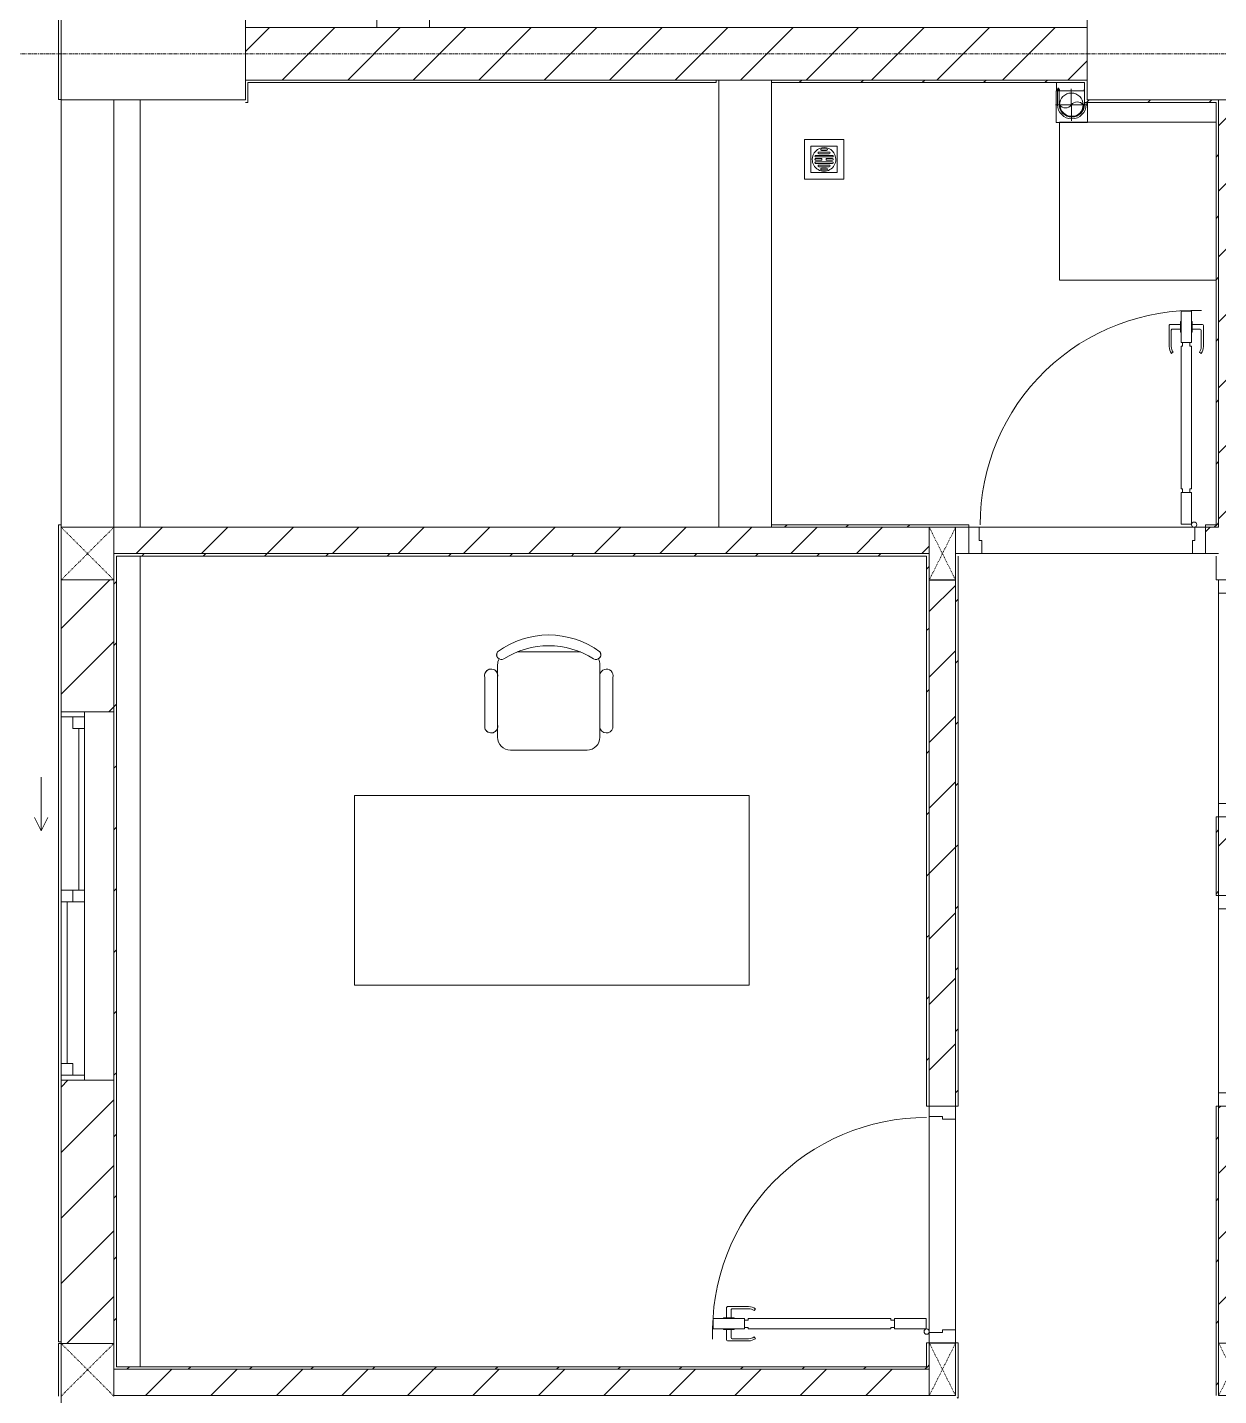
# Model space of a CAD drawing. Header units: millimetres. Extents: x 5357 to 201988, y -16345 to 109895.
# Drawn here: x 33524 to 38053, y 64837 to 70037 of the extents above; entities that cross this region are included whole.
import ezdxf

# ---------------------------------------------------------------- set-up
doc = ezdxf.new("R2010")
doc.units = ezdxf.units.MM
for name, pattern in [('Dash', [6, 3, -3]), ('Grid Line', [22.225, 12.7, -3.175, 3.175, -3.175]), ('IMPORT-CENTER _3_', [10.16, 6.35, -1.27, 1.27, -1.27])]:
    doc.linetypes.add(name, pattern=pattern)
for name, color, linetype, lineweight in [('0-1', 7, 'Continuous', 5), ('A-CLNG', 13, 'Continuous', 9), ('A-DETL-GENF-1', 53, 'Continuous', 9), ('A-DETL-THIN', 151, 'Continuous', 9), ('A-DOOR-1', 53, 'Continuous', 9), ('A-FLOR', 192, 'Continuous', 9), ('A-FLOR-1', 10, 'Continuous', 9), ('A-FLOR-2', 53, 'Continuous', 9), ('A-GLAZ', 151, 'Continuous', 9), ('A-WALL', 113, 'Continuous', 9), ('A-WALL-1', 9, 'Continuous', 18), ('A-WALL-2', 53, 'Continuous', 9), ('A-WALL-3', 10, 'Continuous', 9), ('A-WALL-4', 113, 'Continuous', 18), ('A-WALL-PATT-1', 10, 'Continuous', 9), ('A-WALL-PATT-2', 53, 'Continuous', 9), ('A-WALL-PATT-3', 111, 'Continuous', 9), ('G-IMPT', 8, 'Continuous', 9), ('G-IMPT-1', 254, 'Continuous', 9), ('G-IMPT-2', 8, 'IMPORT-CENTER _3_', 9), ('I-FURN', 30, 'Continuous', 9), ('I-FURN-1', 53, 'Continuous', 9), ('I-WALL-1', 9, 'Continuous', 18), ('I-WALL-3', 2, 'Continuous', 18), ('M-EQPM', 50, 'Continuous', 9), ('S-COLS', 52, 'Continuous', 9), ('S-COLS-2', 9, 'Continuous', 18), ('S-COLS-4', 53, 'Continuous', 9), ('S-COLS-5', 52, 'Continuous', 18), ('S-COLS-6', 52, 'Dash', 9), ('S-COLS-HDLN', 52, 'Dash', 9), ('S-COLS-HDLN-1', 53, 'Dash', 9), ('S-GRID-1', 1, 'Grid Line', 9)]:
    doc.layers.add(name, color=color, linetype=linetype, lineweight=lineweight)
pattern_1 = [(45, (0, 0), (-116.67262, 116.67262), [])]
pattern_2 = [(45, (0, 0), (-124.4508, 124.4508), [])]

# ---------------------------------------------------------------- blocks, each defined once
blk = doc.blocks.new('NCV_TKTC_KET CAU_rvt-1-TKCS_MB SÂN ĐƯỜNG NỘI BỘ')
at = {"layer": 'A-FLOR-1'}
for p, q in [((36152.6, 69836.9), (36142.5, 69836.9)), ((36142.5, 69836.9), (36152.6, 69836.9)), ((33852.6, 68136.9), (36152.6, 68136.9)), ((36152.6, 68136.9), (33852.6, 68136.9)), ((35618.1, 68136.9), (36152.6, 68136.9)), ((37102.6, 68136.9), (37142.6, 68136.9)), ((37142.6, 68136.9), (37102.6, 68136.9)), ((37102.6, 68136.9), (37142.6, 68136.9)), ((37142.6, 68136.9), (37962.6, 68136.9)), ((37962.6, 68136.9), (37142.6, 68136.9)), ((37142.6, 68136.9), (37962.6, 68136.9)), ((37962.6, 68136.9), (38002.6, 68136.9)), ((38002.6, 68136.9), (37962.6, 68136.9)), ((37962.6, 68136.9), (38002.6, 68136.9)), ((38052.6, 66687.3), (38052.6, 65987.3)), ((38052.6, 65987.3), (38052.6, 66687.3)), ((38052.6, 65987.3), (38052.6, 66687.3)), ((38052.6, 66687.3), (38052.6, 65987.3)), ((38052.6, 65514.2), (38052.6, 65937.3))]:
    blk.add_line(p, q, dxfattribs=at)
at = {"layer": 'A-FLOR-2'}
blk.add_line((33652.6, 69761.9), (33652.6, 68136.9), dxfattribs=at)
at = {"layer": 'S-COLS-2'}
for p, q in [((33652.6, 70111.9), (33652.6, 69761.9)), ((34352.6, 69761.9), (34352.6, 70111.9)), ((37552.6, 70111.9), (37552.6, 69761.9)), ((33652.6, 69761.9), (34352.6, 69761.9)), ((37552.6, 69761.9), (38852.6, 69761.9))]:
    blk.add_line(p, q, dxfattribs=at)
blk = doc.blocks.new('DOOR_CW_01 CANH MO-PANEL KINH - DIW_01-900x2200-CỬA GỖ VÂN LAMINATE-553375-TKCS_MB SÂN ĐƯỜNG NỘI BỘ')
at = {"layer": 'A-DETL-GENF-1'}
for p, q in [((-397, -182), (-397, -62)), ((-397, -62), (-357, -62)), ((-357, -62), (-357, -182)), ((-357, -182), (-397, -182)), ((-397, -196), (-391, -196)), ((-397, -738), (-397, -196)), ((-391, -196), (-391, -182)), ((-391, -182), (-363, -182)), ((-363, -182), (-363, -196)), ((-357, -196), (-363, -196)), ((-357, -196), (-357, -738)), ((-433.9, -711.2), (-427.3, -715.8)), ((-320.1, -711.2), (-326.7, -715.8)), ((-442, -737), (-442, -816.5)), ((-434, -799.5), (-434, -737)), ((-397, -738), (-391, -738)), ((-357, -752), (-397, -752)), ((-397, -752), (-397, -872)), ((-391, -752), (-391, -738)), ((-363, -752), (-391, -752)), ((-357, -738), (-363, -738)), ((-363, -738), (-363, -752)), ((-357, -872), (-357, -752)), ((-320, -799.5), (-320, -737)), ((-312, -737), (-312, -816.5)), ((-399, -820.5), (-438, -820.5)), ((-399, -803.5), (-430, -803.5)), ((-399, -792.2), (-399, -831.8)), ((-397, -792.2), (-399, -792.2)), ((-399, -831.8), (-397, -831.8)), ((-397, -792.2), (-397, -831.8)), ((-357, -792.2), (-357, -831.8)), ((-357, -792.2), (-355, -792.2)), ((-355, -831.8), (-357, -831.8)), ((-355, -792.2), (-355, -831.8)), ((-355, -803.5), (-324, -803.5)), ((-355, -820.5), (-316, -820.5)), ((-397, -872), (-357, -872))]:
    blk.add_line(p, q, dxfattribs=at)
blk.add_circle((-407, -60), 10, dxfattribs=at)
for centre, radius, start, end in [((-407, -60), 814, 268, 0), ((-397, -737), 45, 145, 180), ((-397, -737), 37, 145, 180), ((-357, -737), 37, 0, 35), ((-357, -737), 45, 360, 35), ((-438, -816.5), 4, 180, 270), ((-430, -799.5), 4, 180, 270), ((-324, -799.5), 4, 270, 0), ((-316, -816.5), 4, 270, 0)]:
    blk.add_arc(centre, radius, start, end, dxfattribs=at)
at = {"layer": 'A-DOOR-1'}
for p, q in [((-450, -50), (-450, 50)), ((-450, 50), (-400, 50)), ((-400, 50), (-400, 0)), ((400, 0), (400, 50)), ((400, 50), (450, 50)), ((450, 50), (450, -50)), ((-410, -50), (-450, -50)), ((-410, 0), (-410, -50)), ((-400, 0), (-410, 0)), ((-407, -50), (-382, -50)), ((410, 0), (400, 0)), ((410, -50), (410, 0)), ((450, -50), (410, -50))]:
    blk.add_line(p, q, dxfattribs=at)
blk = doc.blocks.new('DOOR_CW_01 CANH MO-PANEL KINH - DIG_02-800x2200-CỬA NHÔM KÍNH-400864-TKCS_MB SÂN ĐƯỜNG NỘI BỘ')
at = {"layer": 'A-DETL-GENF-1'}
for p, q in [((-349, 731.8), (-347, 731.8)), ((-349, 692.2), (-349, 731.8)), ((-347, 772), (-307, 772)), ((-347, 652), (-347, 772)), ((-347, 692.2), (-347, 731.8)), ((-307, 772), (-307, 652)), ((-307, 692.2), (-307, 731.8)), ((-305, 731.8), (-307, 731.8)), ((-305, 692.2), (-305, 731.8)), ((-392, 637), (-392, 716.5)), ((-349, 720.5), (-388, 720.5)), ((-384, 699.5), (-384, 637)), ((-349, 703.5), (-380, 703.5)), ((-347, 692.2), (-349, 692.2)), ((-307, 692.2), (-305, 692.2)), ((-305, 720.5), (-266, 720.5)), ((-305, 703.5), (-274, 703.5)), ((-270, 699.5), (-270, 637)), ((-262, 637), (-262, 716.5)), ((-307, 652), (-347, 652)), ((-347, 638), (-341, 638)), ((-347, 638), (-347, 196)), ((-313, 652), (-341, 652)), ((-341, 652), (-341, 638)), ((-313, 638), (-313, 652)), ((-307, 638), (-313, 638)), ((-307, 196), (-307, 638)), ((-383.9, 611.2), (-377.3, 615.8)), ((-270.1, 611.2), (-276.7, 615.8)), ((-347, 196), (-341, 196)), ((-307, 182), (-347, 182)), ((-347, 182), (-347, 62)), ((-341, 196), (-341, 182)), ((-341, 182), (-313, 182)), ((-307, 196), (-313, 196)), ((-313, 182), (-313, 196)), ((-307, 62), (-307, 182)), ((-347, 62), (-307, 62))]:
    blk.add_line(p, q, dxfattribs=at)
blk.add_circle((-357, 60), 10, dxfattribs=at)
for centre, radius, start, end in [((-357, 60), 714, 360, 92), ((-388, 716.5), 4, 90, 180), ((-380, 699.5), 4, 90, 180), ((-274, 699.5), 4, 0, 90), ((-266, 716.5), 4, 0, 90), ((-347, 637), 45, 180, 215), ((-347, 637), 37, 180, 215), ((-307, 637), 37, 325, 0), ((-307, 637), 45, 325, 0)]:
    blk.add_arc(centre, radius, start, end, dxfattribs=at)
at = {"layer": 'A-DOOR-1'}
for p, q in [((-360, 50), (-400, 50)), ((-400, 50), (-400, -50)), ((-360, 0), (-360, 50)), ((-350, 0), (-360, 0)), ((-357, 50), (-332, 50)), ((-350, -50), (-350, 0)), ((360, 0), (350, 0)), ((350, 0), (350, -50)), ((400, 50), (360, 50)), ((360, 50), (360, 0)), ((400, -50), (400, 50)), ((-400, -50), (-350, -50)), ((350, -50), (400, -50))]:
    blk.add_line(p, q, dxfattribs=at)
blk = doc.blocks.new('DOOR_CW_01 CANH MO-PANEL KINH - DIW_01-900x2200-CỬA GỖ VÂN LAMINATE-553393-TKCS_MB SÂN ĐƯỜNG NỘI BỘ')
at = {"layer": 'A-DETL-GENF-1'}
for p, q in [((-397, 872), (-357, 872)), ((-397, 752), (-397, 872)), ((-357, 872), (-357, 752)), ((-442, 737), (-442, 816.5)), ((-399, 820.5), (-438, 820.5)), ((-434, 799.5), (-434, 737)), ((-399, 803.5), (-430, 803.5)), ((-399, 831.8), (-397, 831.8)), ((-399, 792.2), (-399, 831.8)), ((-397, 792.2), (-399, 792.2)), ((-397, 792.2), (-397, 831.8)), ((-357, 792.2), (-357, 831.8)), ((-355, 831.8), (-357, 831.8)), ((-357, 792.2), (-355, 792.2)), ((-355, 792.2), (-355, 831.8)), ((-355, 820.5), (-316, 820.5)), ((-355, 803.5), (-324, 803.5)), ((-320, 799.5), (-320, 737)), ((-312, 737), (-312, 816.5)), ((-357, 752), (-397, 752)), ((-397, 738), (-391, 738)), ((-397, 738), (-397, 196)), ((-363, 752), (-391, 752)), ((-391, 752), (-391, 738)), ((-363, 738), (-363, 752)), ((-357, 738), (-363, 738)), ((-357, 196), (-357, 738)), ((-433.9, 711.2), (-427.3, 715.8)), ((-320.1, 711.2), (-326.7, 715.8)), ((-397, 196), (-391, 196)), ((-357, 182), (-397, 182)), ((-397, 182), (-397, 62)), ((-391, 196), (-391, 182)), ((-391, 182), (-363, 182)), ((-357, 196), (-363, 196)), ((-363, 182), (-363, 196)), ((-357, 62), (-357, 182)), ((-397, 62), (-357, 62))]:
    blk.add_line(p, q, dxfattribs=at)
blk.add_circle((-407, 60), 10, dxfattribs=at)
for centre, radius, start, end in [((-407, 60), 814, 360, 92), ((-438, 816.5), 4, 90, 180), ((-430, 799.5), 4, 90, 180), ((-324, 799.5), 4, 360, 90), ((-316, 816.5), 4, 0, 90), ((-397, 737), 45, 180, 215), ((-397, 737), 37, 180, 215), ((-357, 737), 37, 325, 0), ((-357, 737), 45, 325, 0)]:
    blk.add_arc(centre, radius, start, end, dxfattribs=at)
at = {"layer": 'A-DOOR-1'}
for p, q in [((-410, 50), (-450, 50)), ((-450, 50), (-450, -50)), ((-410, 0), (-410, 50)), ((-400, 0), (-410, 0)), ((-407, 50), (-382, 50)), ((-400, -50), (-400, 0)), ((410, 0), (400, 0)), ((400, 0), (400, -50)), ((450, 50), (410, 50)), ((410, 50), (410, 0)), ((450, -50), (450, 50)), ((-450, -50), (-400, -50)), ((400, -50), (450, -50))]:
    blk.add_line(p, q, dxfattribs=at)
blk = doc.blocks.new('BAN LV A - BAN LV A_dwg_ban hoc2-348006-TKCS_MB SÂN ĐƯỜNG NỘI BỘ')
at = {"layer": 'I-FURN'}
for p, q in [((145.8, 437.4), (-145.8, 437.4)), ((-194.4, 388.8), (-194.4, 113.4)), ((194.4, 113.4), (194.4, 388.8)), ((-243, 354.4), (-243, 162)), ((194.4, 351.4), (194.4, 150.8)), ((243.7, 162), (243.7, 354.4)), ((-120.5, 64.8), (120.5, 64.8))]:
    blk.add_line(p, q, dxfattribs=at)
at = {"layer": 'I-FURN', "flags": 128}
blk.add_lwpolyline([(-737.8, 610.5), (-737.8, 1330.5), (-154.9, 1330.5), (762.2, 1330.5), (762.2, 610.5)], close=True, dxfattribs=at)
at = {"layer": 'I-FURN'}
for centre, radius, start, end in [((-145.8, 388.8), 48.6, 90, 180), ((145.8, 388.8), 48.6, 360, 90), ((-218.7, 347.3), 25.3, 343.7398, 163.7398), ((219.4, 347.3), 25.3, 16.2602, 170.7054), ((-218.7, 154.9), 25.3, 163.7398, 16.2602), ((219.4, 154.9), 25.3, 189.2946, 16.2602), ((-145.8, 113.4), 48.6, 180, 207.5844), ((145.8, 113.4), 48.6, 332.4156, 0), ((-180.2, 75.4), 17.8, 57.9726, 216.6901), ((0, 324), 324, 233.1301, 306.8699), ((0, 359.3), 318.2, 237.5758, 302.4242), ((180.2, 75.4), 17.8, 323.3099, 122.0274)]:
    blk.add_arc(centre, radius, start, end, dxfattribs=at)
blk = doc.blocks.new('BAN LV A - BAN LV A_dwg-348005-TKCS_MB SÂN ĐƯỜNG NỘI BỘ')
at = {"extrusion": (0, 0, -1), "zscale": -1, "rotation": 180}
blk.add_blockref('BAN LV A - BAN LV A_dwg_ban hoc2-348006-TKCS_MB SÂN ĐƯỜNG NỘI BỘ', (-729, 1383.7), dxfattribs=at)
blk = doc.blocks.new('BAN LV A - BAN LV A-348231-TKCS_MB SÂN ĐƯỜNG NỘI BỘ')
at = {"layer": 'I-FURN-1'}
for p, q in [((534.6, 1270.3), (534.6, 1235.9)), ((923.4, 1232.9), (923.4, 1270.3)), ((486, 1221.7), (486, 1029.3)), ((972.7, 1029.3), (972.7, 1221.7)), ((534.6, 1029.3), (534.6, 994.9)), ((923.4, 994.9), (923.4, 1032.3)), ((583.2, 946.3), (874.8, 946.3)), ((1491.2, 773.2), (-8.8, 773.2)), ((-8.8, 773.2), (-8.8, 53.2)), ((1491.2, 53.2), (1491.2, 773.2)), ((-8.8, 53.2), (1491.2, 53.2))]:
    blk.add_line(p, q, dxfattribs=at)
for centre, radius, start, end in [((729, 1059.7), 324, 53.1301, 126.8699), ((548.9, 1308.3), 17.8, 143.3099, 240.596), ((909.2, 1308.3), 17.8, 299.404, 36.6901), ((510.3, 1228.8), 25.3, 16.2602, 196.2602), ((583.2, 1270.3), 48.6, 152.4156, 180), ((874.8, 1270.3), 48.6, 360, 27.5844), ((948.4, 1228.8), 25.3, 343.7398, 170.7054), ((510.3, 1036.4), 25.3, 196.2602, 343.7398), ((583.2, 994.9), 48.6, 180, 270), ((874.8, 994.9), 48.6, 270, 360), ((948.4, 1036.4), 25.3, 189.2946, 343.7398)]:
    blk.add_arc(centre, radius, start, end, dxfattribs=at)
blk.add_blockref('BAN LV A - BAN LV A_dwg-348005-TKCS_MB SÂN ĐƯỜNG NỘI BỘ', (0, 0))
blk = doc.blocks.new('MAY GIAT - MAY GIAT_dwg-V126-TKCS_MB SÂN ĐƯỜNG NỘI BỘ')
at = {"layer": 'G-IMPT-1'}
blk.add_line((5, 596.6), (5, 2.3), dxfattribs=at)
at = {"layer": 'G-IMPT-1', "flags": 128}
blk.add_lwpolyline([(605, 2.3), (605, 596.6), (5, 596.6)], dxfattribs=at)
blk = doc.blocks.new('MAY GIAT - MAY GIAT-V127-TKCS_MB SÂN ĐƯỜNG NỘI BỘ')
at = {"layer": 'I-FURN-1'}
for p, q in [((5, 596.6), (5, 2.3)), ((605, 596.6), (5, 596.6)), ((605, 2.3), (605, 596.6))]:
    blk.add_line(p, q, dxfattribs=at)
blk.add_blockref('MAY GIAT - MAY GIAT_dwg-V126-TKCS_MB SÂN ĐƯỜNG NỘI BỘ', (0, 0))
blk = doc.blocks.new('G1_SOF - BO TRU - 100x200-V106-TKCS_MB SÂN ĐƯỜNG NỘI BỘ')
at = {"layer": 'S-COLS-2'}
for p, q in [((50, 100), (-50, 100)), ((-50, 100), (-50, -100)), ((50, -100), (50, 100)), ((-50, -100), (50, -100))]:
    blk.add_line(p, q, dxfattribs=at)
at = {"layer": 'S-COLS-HDLN-1'}
for p, q in [((50, 100), (-50, -100)), ((-50, 100), (50, -100))]:
    blk.add_line(p, q, dxfattribs=at)
blk = doc.blocks.new('DOOR_CW_01 CANH MO-PANEL KINH - DIG_01-900x2200-CỬA NHÔM KÍNH-400860-TKCS_MB SÂN ĐƯỜNG NỘI BỘ')
at = {"layer": 'A-DETL-GENF-1'}
for p, q in [((-397, -182), (-397, -62)), ((-397, -62), (-357, -62)), ((-357, -62), (-357, -182)), ((-357, -182), (-397, -182)), ((-397, -196), (-391, -196)), ((-397, -738), (-397, -196)), ((-391, -196), (-391, -182)), ((-391, -182), (-363, -182)), ((-363, -182), (-363, -196)), ((-357, -196), (-363, -196)), ((-357, -196), (-357, -738)), ((-433.9, -711.2), (-427.3, -715.8)), ((-320.1, -711.2), (-326.7, -715.8)), ((-442, -737), (-442, -816.5)), ((-434, -799.5), (-434, -737)), ((-397, -738), (-391, -738)), ((-357, -752), (-397, -752)), ((-397, -752), (-397, -872)), ((-391, -752), (-391, -738)), ((-363, -752), (-391, -752)), ((-357, -738), (-363, -738)), ((-363, -738), (-363, -752)), ((-357, -872), (-357, -752)), ((-320, -799.5), (-320, -737)), ((-312, -737), (-312, -816.5)), ((-399, -820.5), (-438, -820.5)), ((-399, -803.5), (-430, -803.5)), ((-399, -792.2), (-399, -831.8)), ((-397, -792.2), (-399, -792.2)), ((-399, -831.8), (-397, -831.8)), ((-397, -792.2), (-397, -831.8)), ((-357, -792.2), (-357, -831.8)), ((-357, -792.2), (-355, -792.2)), ((-355, -831.8), (-357, -831.8)), ((-355, -792.2), (-355, -831.8)), ((-355, -803.5), (-324, -803.5)), ((-355, -820.5), (-316, -820.5)), ((-397, -872), (-357, -872))]:
    blk.add_line(p, q, dxfattribs=at)
blk.add_circle((-407, -60), 10, dxfattribs=at)
for centre, radius, start, end in [((-407, -60), 814, 268, 0), ((-397, -737), 45, 145, 180), ((-397, -737), 37, 145, 180), ((-357, -737), 37, 0, 35), ((-357, -737), 45, 360, 35), ((-438, -816.5), 4, 180, 270), ((-430, -799.5), 4, 180, 270), ((-324, -799.5), 4, 270, 0), ((-316, -816.5), 4, 270, 0)]:
    blk.add_arc(centre, radius, start, end, dxfattribs=at)
at = {"layer": 'A-DOOR-1'}
for p, q in [((-450, -50), (-450, 50)), ((-450, 50), (-400, 50)), ((-400, 50), (-400, 0)), ((400, 0), (400, 50)), ((400, 50), (450, 50)), ((450, 50), (450, -50)), ((-410, -50), (-450, -50)), ((-410, 0), (-410, -50)), ((-400, 0), (-410, 0)), ((-407, -50), (-382, -50)), ((410, 0), (400, 0)), ((410, -50), (410, 0)), ((450, -50), (410, -50))]:
    blk.add_line(p, q, dxfattribs=at)
blk = doc.blocks.new('NCV_TKTC_TANG 1_rvt-1-TKCS_MB SÂN ĐƯỜNG NỘI BỘ')
at = {"layer": 'A-WALL-PATT-1'}
h = blk.add_hatch(dxfattribs=at)
h.set_pattern_fill('FP_1', color=256, style=0, pattern_type=2)
h.set_pattern_definition(pattern_2)
h.paths.add_polyline_path([(38052.6, 65036.9), (38152.6, 65036.9), (38152.6, 65937.3), (38052.6, 65937.3), (38052.6, 65514.2)])
h.paths.add_polyline_path([(38152.6, 66737.3), (38152.6, 67036.9), (38052.6, 67036.9), (38052.6, 66737.3), (38103.1, 66737.3)])
h.paths.add_polyline_path([(38152.6, 68136.9), (38152.6, 69761.9), (38052.6, 69761.9), (38052.6, 68136.9), (38057.3, 68136.9)])
h = blk.add_hatch(dxfattribs=at)
h.set_pattern_fill('FP_1', color=256, style=0, pattern_type=2)
h.set_pattern_definition(pattern_2)
h.paths.add_polyline_path([(36828.6, 68036.9), (36952.6, 68036.9), (36952.6, 68136.9), (33852.6, 68136.9), (33852.6, 68036.9), (36352.6, 68036.9)])
h = blk.add_hatch(dxfattribs=at)
h.set_pattern_fill('FP_1', color=256, style=0, pattern_type=2)
h.set_pattern_definition(pattern_2)
h.paths.add_polyline_path([(38045.7, 68036.9), (38052.6, 68036.9), (38051.9, 68136.9), (38002.6, 68136.9), (38002.6, 68036.9), (38042.6, 68036.9)])
h.paths.add_polyline_path([(37052.6, 68036.9), (37102.6, 68036.9), (37102.6, 68136.9), (37052.6, 68136.9), (37052.6, 68133.5)])
h = blk.add_hatch(dxfattribs=at)
h.set_pattern_fill('FP_1', color=256, style=0, pattern_type=2)
h.set_pattern_definition(pattern_2)
h.paths.add_polyline_path([(36952.6, 65937.3), (37052.6, 65937.3), (37052.6, 67936.5), (36952.6, 67936.5), (36952.6, 66500.4)])
h = blk.add_hatch(dxfattribs=at)
h.set_pattern_fill('FP_1', color=256, style=0, pattern_type=2)
h.set_pattern_definition(pattern_2)
h.paths.add_polyline_path([(36828.6, 64836.9), (36952.6, 64836.9), (36952.6, 64936.9), (33852.6, 64936.9), (33852.6, 64836.9), (35052.6, 64836.9)])
at = {"layer": 'A-WALL-PATT-2'}
h = blk.add_hatch(dxfattribs=at)
h.set_pattern_fill('FP_2', color=256, style=0, pattern_type=2)
h.set_pattern_definition(pattern_1)
h.paths.add_polyline_path([(37542.6, 69826.9), (37552.6, 69826.9), (37552.6, 69836.9), (36352.6, 69836.9), (36352.6, 69826.9), (37532.6, 69826.9)])
h = blk.add_hatch(dxfattribs=at)
h.set_pattern_fill('FP_2', color=256, style=0, pattern_type=2)
h.set_pattern_definition(pattern_1)
h.paths.add_polyline_path([(38042.6, 69751.9), (38042.5, 69761.9), (37542.6, 69761.9), (37542.6, 69751.9), (38039, 69751.9)])
h = blk.add_hatch(dxfattribs=at)
h.set_pattern_fill('FP_2', color=256, style=0, pattern_type=2)
h.set_pattern_definition(pattern_1)
h.paths.add_polyline_path([(38052.6, 68146.9), (38052.6, 69761.9), (38042.6, 69761.9), (38042.6, 68146.9), (38049.5, 68146.9)])
h = blk.add_hatch(dxfattribs=at)
h.set_pattern_fill('FP_2', color=256, style=0, pattern_type=2)
h.set_pattern_definition(pattern_1)
h.paths.add_polyline_path([(38043.4, 68136.9), (38052.6, 68136.9), (38052.6, 68146.9), (38002.6, 68146.9), (38002.6, 68136.9), (38042.6, 68136.9)])
h.paths.add_polyline_path([(37102.6, 68136.9), (37102.6, 68146.9), (36352.6, 68146.9), (36352.6, 68136.9), (37062.6, 68136.9)])
h = blk.add_hatch(dxfattribs=at)
h.set_pattern_fill('FP_2', color=256, style=0, pattern_type=2)
h.set_pattern_definition(pattern_1)
h.paths.add_polyline_path([(33862.6, 68026.9), (36952.6, 68026.9), (36952.6, 68036.9), (33852.6, 68036.9), (33852.6, 68026.9), (33858.8, 68026.9)])
h = blk.add_hatch(dxfattribs=at)
h.set_pattern_fill('FP_2', color=256, style=0, pattern_type=2)
h.set_pattern_definition(pattern_1)
h.paths.add_polyline_path([(33852.6, 64936.9), (33862.6, 64936.9), (33862.6, 68026.9), (33852.6, 68026.9), (33852.6, 65033.3)])
h = blk.add_hatch(dxfattribs=at)
h.set_pattern_fill('FP_2', color=256, style=0, pattern_type=2)
h.set_pattern_definition(pattern_1)
h.paths.add_polyline_path([(36942.6, 64946.9), (36952.6, 64946.9), (36952.6, 65037.3), (36942.6, 65036.9)])
h.paths.add_polyline_path([(36952.6, 65937.3), (36952.6, 68026.9), (36942.6, 68026.9), (36942.6, 65937.3)])
h = blk.add_hatch(dxfattribs=at)
h.set_pattern_fill('FP_2', color=256, style=0, pattern_type=2)
h.set_pattern_definition(pattern_1)
h.paths.add_polyline_path([(37054.3, 64826.9), (37062.6, 64826.9), (37062.6, 65037.3), (37052.6, 65036.9), (37052.6, 64826.9)])
h.paths.add_polyline_path([(37052.6, 65937.3), (37062.6, 65937.3), (37062.6, 68036.9), (37052.6, 68036.9), (37052.6, 66500.4)])
h = blk.add_hatch(dxfattribs=at)
h.set_pattern_fill('FP_2', color=256, style=0, pattern_type=2)
h.set_pattern_definition(pattern_1)
h.paths.add_polyline_path([(38052.6, 64836.9), (38052.6, 65937.3), (38042.6, 65937.3), (38042.6, 64836.9)])
h.paths.add_polyline_path([(38052.6, 66737.3), (38052.6, 67036.9), (38042.6, 67036.9), (38042.6, 66737.3)])
h.paths.add_polyline_path([(38052.6, 67936.9), (38052.6, 68036.9), (38042.6, 68036.9), (38042.6, 67936.9)])
h = blk.add_hatch(dxfattribs=at)
h.set_pattern_fill('FP_2', color=256, style=0, pattern_type=2)
h.set_pattern_definition(pattern_1)
h.paths.add_polyline_path([(33862.6, 64936.9), (36952.6, 64936.9), (36952.6, 64946.9), (33862.6, 64946.9)])
at = {"layer": 'A-FLOR-1'}
for p, q in [((37062.6, 68036.9), (37102.6, 68036.9)), ((37102.6, 68036.9), (37152.6, 68036.9)), ((37152.6, 68036.9), (37102.6, 68036.9)), ((37152.6, 68036.9), (37952.6, 68036.9)), ((37952.6, 68036.9), (37152.6, 68036.9)), ((37952.6, 68036.9), (38002.6, 68036.9)), ((38002.6, 68036.9), (37952.6, 68036.9)), ((38002.6, 68036.9), (38042.6, 68036.9)), ((36952.6, 65897.3), (36952.6, 65077.3)), ((37052.6, 65087.3), (37052.6, 65887.3)), ((36952.6, 65077.3), (36952.6, 65037.3))]:
    blk.add_line(p, q, dxfattribs=at)
at = {"layer": 'A-FLOR-2'}
for p, q in [((37962.6, 68136.9), (37142.6, 68136.9)), ((37952.6, 68036.9), (37152.6, 68036.9)), ((37152.6, 68036.9), (37952.6, 68036.9)), ((36952.6, 65077.3), (36952.6, 65897.3)), ((37052.6, 65887.3), (37052.6, 65087.3))]:
    blk.add_line(p, q, dxfattribs=at)
at = {"layer": 'A-WALL-1'}
for p, q in [((38152.6, 69761.9), (38052.6, 69761.9)), ((36952.6, 68136.9), (33852.6, 68136.9)), ((33852.6, 68136.9), (33852.6, 68036.9)), ((38052.6, 68146.9), (38052.6, 68136.9)), ((33852.6, 68036.9), (36952.6, 68036.9)), ((37052.6, 68036.9), (37062.6, 68036.9)), ((38042.6, 68036.9), (38052.6, 68036.9)), ((37052.6, 67936.5), (36952.6, 67936.5)), ((36952.6, 64936.9), (33852.6, 64936.9)), ((33852.6, 64936.9), (33852.6, 64836.9)), ((33852.6, 64836.9), (36952.6, 64836.9))]:
    blk.add_line(p, q, dxfattribs=at)
at = {"layer": 'A-WALL-2'}
for p, q in [((36152.6, 68136.9), (36152.6, 69836.9)), ((36352.6, 69826.9), (36352.6, 68146.9)), ((38052.6, 68146.9), (38052.6, 69761.9)), ((38052.6, 69761.9), (38052.6, 68146.9)), ((37052.6, 68136.9), (37102.6, 68136.9)), ((37102.6, 68136.9), (37052.6, 68136.9)), ((37142.6, 68136.9), (37962.6, 68136.9)), ((38002.6, 68136.9), (38052.6, 68136.9)), ((38052.6, 68136.9), (38002.6, 68136.9)), ((37062.6, 68036.9), (37102.6, 68036.9)), ((37952.6, 68036.9), (37152.6, 68036.9)), ((38002.6, 68036.9), (38042.6, 68036.9)), ((36952.6, 65937.3), (36952.6, 67936.5)), ((36952.6, 67936.5), (36952.6, 65937.3)), ((37052.6, 67936.5), (37052.6, 65937.3)), ((37052.6, 65937.3), (37052.6, 67936.5)), ((38052.6, 66737.3), (38052.6, 67036.9)), ((38052.6, 67036.9), (38052.6, 66737.3)), ((38052.6, 65036.9), (38052.6, 65937.3)), ((38052.6, 65937.3), (38052.6, 65036.9)), ((36952.6, 65077.3), (36952.6, 65897.3)), ((37052.6, 65887.3), (37052.6, 65087.3))]:
    blk.add_line(p, q, dxfattribs=at)
at = {"layer": 'A-WALL-3'}
for p, q in [((38052.6, 67886.9), (38052.6, 67936.9)), ((38052.6, 67086.9), (38052.6, 67886.9)), ((38052.6, 65987.3), (38052.6, 66687.3))]:
    blk.add_line(p, q, dxfattribs=at)
at = {"layer": 'I-WALL-1'}
for p, q in [((37552.6, 69836.9), (36352.6, 69836.9)), ((36352.6, 69836.9), (36352.6, 69826.9)), ((37552.6, 69826.9), (37552.6, 69836.9)), ((36352.6, 69826.9), (37542.6, 69826.9)), ((37542.6, 69826.9), (37542.6, 69761.9)), ((37552.6, 69761.9), (37552.6, 69826.9)), ((37542.6, 69761.9), (37542.6, 69751.9)), ((37542.6, 69751.9), (38042.6, 69751.9)), ((38042.6, 69761.9), (37552.6, 69761.9)), ((38052.6, 69761.9), (38042.6, 69761.9)), ((38042.6, 69751.9), (38042.6, 68146.9)), ((37102.6, 68146.9), (36352.6, 68146.9)), ((36352.6, 68146.9), (36352.6, 68136.9)), ((36352.6, 68136.9), (36952.6, 68136.9)), ((37102.6, 68136.9), (37102.6, 68146.9)), ((38042.6, 68146.9), (38002.6, 68146.9)), ((38002.6, 68146.9), (38002.6, 68136.9)), ((38052.6, 68136.9), (38052.6, 68146.9)), ((36952.6, 68036.9), (33852.6, 68036.9)), ((33852.6, 68036.9), (33852.6, 68026.9)), ((33852.6, 68026.9), (33852.6, 67435.3)), ((33862.6, 68026.9), (36942.6, 68026.9)), ((33862.6, 64946.9), (33862.6, 68026.9)), ((36942.6, 68026.9), (36942.6, 65937.3)), ((37062.6, 68036.9), (37052.6, 68036.9)), ((37062.6, 65937.3), (37062.6, 68026.9)), ((38052.6, 68036.9), (38042.6, 68036.9)), ((38042.6, 68026.9), (38042.6, 67936.9)), ((38042.6, 67936.9), (38052.6, 67936.9)), ((38052.6, 67036.9), (38042.6, 67036.9)), ((38042.6, 67036.9), (38042.6, 66737.3)), ((38042.6, 66737.3), (38052.6, 66737.3)), ((33852.6, 66035.3), (33852.6, 64936.9)), ((36942.6, 65937.3), (36952.6, 65937.3)), ((37052.6, 65937.3), (37062.6, 65937.3)), ((38052.6, 65937.3), (38042.6, 65937.3)), ((38042.6, 65937.3), (38042.6, 64836.9)), ((36952.6, 65037.3), (36942.6, 65037.3)), ((36942.6, 65037.3), (36942.6, 64946.9)), ((37062.6, 65037.3), (37052.6, 65037.3)), ((37062.6, 64826.9), (37062.6, 65037.3)), ((33852.6, 64936.9), (33862.6, 64936.9)), ((36942.6, 64946.9), (33862.6, 64946.9)), ((33862.6, 64936.9), (36952.6, 64936.9))]:
    blk.add_line(p, q, dxfattribs=at)
at = {"layer": 'A-DOOR-1'}
for name, p, rotation in [('DOOR_CW_01 CANH MO-PANEL KINH - DIG_01-900x2200-CỬA NHÔM KÍNH-400860-TKCS_MB SÂN ĐƯỜNG NỘI BỘ', (37552.6, 68086.9), 180), ('DOOR_CW_01 CANH MO-PANEL KINH - DIW_01-900x2200-CỬA GỖ VÂN LAMINATE-553375-TKCS_MB SÂN ĐƯỜNG NỘI BỘ', (38102.6, 67486.9), 89.99999999999915), ('DOOR_CW_01 CANH MO-PANEL KINH - DIG_02-800x2200-CỬA NHÔM KÍNH-400864-TKCS_MB SÂN ĐƯỜNG NỘI BỘ', (38102.6, 66337.3), 269.9999999999992), ('DOOR_CW_01 CANH MO-PANEL KINH - DIW_01-900x2200-CỬA GỖ VÂN LAMINATE-553393-TKCS_MB SÂN ĐƯỜNG NỘI BỘ', (37002.6, 65487.3), 89.9999999999993)]:
    blk.add_blockref(name, p, dxfattribs=dict(at, rotation=rotation))
at = {"layer": 'I-FURN-1', "rotation": 89.99999999999915}
blk.add_blockref('MAY GIAT - MAY GIAT-V127-TKCS_MB SÂN ĐƯỜNG NỘI BỘ', (38044.8, 69071.5), dxfattribs=at)
at = {"layer": 'I-FURN-1'}
blk.add_blockref('BAN LV A - BAN LV A-348231-TKCS_MB SÂN ĐƯỜNG NỘI BỘ', (34776.9, 66344.2), dxfattribs=at)
at = {"layer": 'S-COLS-4'}
for p in [(37002.6, 68036.9), (37002.6, 64936.9), (38102.6, 64936.9)]:
    blk.add_blockref('G1_SOF - BO TRU - 100x200-V106-TKCS_MB SÂN ĐƯỜNG NỘI BỘ', p, dxfattribs=at)
blk = doc.blocks.new('1_FAMILY RVT - W01-WxH 1400x1400xmm-389822-TKCS_MB SÂN ĐƯỜNG NỘI BỘ')
at = {"layer": 'A-GLAZ'}
for p, q in [((248.4, 172.39), (299.2, 197.79)), ((248.4, 172.39), (299.2, 146.99)), ((248.4, 172.39), (451.6, 172.39)), ((-700, 96.19), (-700, -103.81)), ((700, 96.19), (-700, 96.19)), ((-700, 96.19), (-636.5, 96.19)), ((-680.95, 96.19), (-680.95, 7.29)), ((-636.5, 96.19), (-22.225, 96.19)), ((-636.5, 96.19), (-636.5, 51.74)), ((-636.5, 73.965), (-22.225, 73.965)), ((-22.225, 7.29), (-22.225, 96.19)), ((-22.225, 96.19), (22.225, 96.19)), ((22.225, 96.19), (680.95, 96.19)), ((22.225, 96.19), (22.225, 7.29)), ((680.95, 96.19), (700, 96.19)), ((680.95, 96.19), (680.95, 7.29)), ((700, -103.81), (700, 96.19)), ((-700, 7.29), (-680.95, 7.29)), ((-636.5, 51.74), (-680.95, 51.74)), ((-680.95, 7.29), (-22.225, 7.29)), ((22.225, 51.74), (-22.225, 51.74)), ((-22.225, 7.29), (22.225, 7.29)), ((22.225, 29.515), (636.5, 29.515)), ((22.225, 7.29), (636.5, 7.29)), ((636.5, 51.74), (636.5, 7.29)), ((680.95, 51.74), (636.5, 51.74)), ((636.5, 7.29), (700, 7.29)), ((-700, -103.81), (700, -103.81))]:
    blk.add_line(p, q, dxfattribs=at)
blk = doc.blocks.new('TKTC_XREF_251221_MB TANG 1 - TKTC_XREF_260130_MB TANG 1_dwg_THU NUOC - THU NUOC-444531-TKCS_MB TẦNG 1-4202124-TKCS_MB SÂN ĐƯỜNG NỘI BỘ')
at = {"layer": 'M-EQPM'}
for p, q in [((-23.3, 10.8), (40.9, 10.8)), ((40.9, 4.8), (-23.3, 4.8)), ((-11, 23.3), (28.5, 23.3)), ((28.5, 17.3), (-11, 17.3)), ((-1.1, 35.6), (18.5, 35.6)), ((18.5, 29.6), (-1.1, 29.6)), ((-23.3, -13.6), (40.9, -13.6)), ((40.9, -19.6), (-23.3, -19.6)), ((-11, -26.1), (28.5, -26.1)), ((28.5, -32.1), (-11, -32.1)), ((-1.1, -38.5), (18.5, -38.5)), ((18.5, -44.5), (-1.1, -44.5))]:
    blk.add_line(p, q, dxfattribs=at)
at = {"layer": 'M-EQPM', "flags": 128}
for points in [[(83.7, -79.4), (83.7, 70.6), (-66.3, 70.6), (-66.3, -79.4)], [(58.7, -54.4), (58.7, 45.6), (-41.3, 45.6), (-41.3, -54.4)]]:
    blk.add_lwpolyline(points, close=True, dxfattribs=at)
for points in [[(-23.3, -1.2), (0.7, -1.2), (0.7, -7.2), (-23.3, -7.2)], [(40.9, -7.2), (16.7, -7.2), (16.7, -1.2), (40.9, -1.2)]]:
    blk.add_lwpolyline(points, dxfattribs=at)
at = {"layer": 'M-EQPM'}
for centre, radius, start, end in [((8.7, -4.4), 45, 360, 180), ((8.7, -4.4), 45, 360, 180), ((-23.3, 7.8), 3, 90, 270), ((-11, 20.3), 3, 90, 270), ((-1.1, 32.6), 3, 90, 270), ((18.5, 32.6), 3, 270, 90), ((28.5, 20.3), 3, 270, 90), ((40.9, 7.8), 3, 270, 90), ((8.7, -4.4), 45, 180, 360), ((8.7, -4.4), 45, 180, 360), ((-23.3, -4.2), 3, 90, 270), ((-23.3, -16.6), 3, 90, 270), ((-11, -29.1), 3, 90, 270), ((-1.1, -41.5), 3, 90, 270), ((18.5, -41.5), 3, 270, 90), ((28.5, -29.1), 3, 270, 90), ((40.9, -4.2), 3, 270, 90), ((40.9, -16.6), 3, 270, 90)]:
    blk.add_arc(centre, radius, start, end, dxfattribs=at)
blk = doc.blocks.new('TKTC_XREF_251221_MB TANG 1 - TKTC_XREF_260130_MB TANG 1_dwg_CUM U_DN100-V323-TKCS_MB SÂN ĐƯỜNG NỘI BỘ')
at = {"layer": 'G-IMPT'}
for p, q in [((-79.1, 66.6), (-79.1, 63.4)), ((-76.6, 66.6), (-76.6, 63.4)), ((-74.6, 66.6), (-74.6, 63.4)), ((-72.7, 69.3), (-72.7, 60.7)), ((-66.9, 67.9), (-71.7, 67.9)), ((-65, 69), (0, 69)), ((-66.9, 62.1), (-71.7, 62.1)), ((-66.9, -59.2), (-71.7, -59.2)), ((-10.1, -69), (0, -69))]:
    blk.add_line(p, q, dxfattribs=at)
at = {"layer": 'G-IMPT', "flags": 128}
for points in [[(-72.7, 67.6), (-78.1, 67.6), (-78.1, 62.4), (-72.7, 62.4)], [(-71.7, 59.2), (-66.9, 59.2), (-66.9, 70.8), (-71.7, 70.8)], [(-66.9, 70.8), (-66.9, 72.7), (-65, 72.7), (-65, 57.3), (-66.9, 57.3), (-66.9, 59.2)], [(-65, 61), (0, 61), (0, 57)], [(-66.9, -59.2), (-66.9, -57.3), (-65, -57.3), (-65, -61.1)], [(-10.1, -61), (0, -61), (0, -57)]]:
    blk.add_lwpolyline(points, dxfattribs=at)
at = {"layer": 'G-IMPT'}
for centre, radius, start, end in [((-78.1, 66.6), 0.96, 90, 180), ((-71.1, 69.3), 1.56, 112.61986, 247.38014), ((-67.9, 65), 4.8, 143.1301, 216.8699), ((0, 0), 69, 270, 90), ((-78.1, 63.4), 0.96, 180, 270), ((-71.1, 60.7), 1.56, 112.61986, 247.38014), ((0, 0), 61, 270, 90), ((0, 0), 57, 270, 90), ((-71.1, -60.7), 1.56, 112.61986, 247.38014)]:
    blk.add_arc(centre, radius, start, end, dxfattribs=at)
blk = doc.blocks.new('TKTC_XREF_251221_MB TANG 1 - TKTC_XREF_260130_MB TANG 1_dwg_$cc-4202114-TKCS_MB SÂN ĐƯỜNG NỘI BỘ')
at = {"layer": 'G-IMPT'}
blk.add_circle((0, 0), 0.5, dxfattribs=at)
for centre, radius, start, end in [((0, 0), 0.5, 90, 270), ((0.188, 0.25), 0.313, 126.8699, 233.1301), ((-0.188, -0.25), 0.313, 306.8699, 53.1301)]:
    blk.add_arc(centre, radius, start, end, dxfattribs=at)
at = {"layer": 'G-IMPT-2'}
for p, q in [((0, -0.673), (0, 0.673)), ((-0.673, 0), (0.673, 0))]:
    blk.add_line(p, q, dxfattribs=at)
blk = doc.blocks.new('TKTC_XREF_251221_MB TANG 1 - TKTC_XREF_260130_MB TANG 1_dwg-4202109-TKCS_MB SÂN ĐƯỜNG NỘI BỘ')
at = {"layer": 'G-IMPT'}
for p, q in [((-165714.9, -331519.7), (-165714.9, -331551.4)), ((-165714.9, -331551.4), (-165609.1, -331551.4)), ((-169499.1, -331584.7), (-169499.1, -333209.7))]:
    blk.add_line(p, q, dxfattribs=at)
at = {"layer": 'G-IMPT', "flags": 128}
for points in [[(-165609.1, -331551.4), (-165716.7, -331551.4), (-165716.7, -331671.4)], [(-165716.7, -331671.4), (-165597.1, -331671.4), (-165597.1, -331594.7)]]:
    blk.add_lwpolyline(points, dxfattribs=at)
at = {"xscale": 90.00000000005122, "yscale": 90.00000000005122, "zscale": 90.00000000005122, "rotation": 90.37402677993775}
blk.add_blockref('TKTC_XREF_251221_MB TANG 1 - TKTC_XREF_260130_MB TANG 1_dwg_$cc-4202114-TKCS_MB SÂN ĐƯỜNG NỘI BỘ', (-165659.1, -331604.3), dxfattribs=at)
at = {"extrusion": (0, 0, -1), "xscale": 0.7894736842105242, "yscale": 0.7894736842105242, "zscale": -0.7894736842105242, "rotation": 269.9999999984438}
blk.add_blockref('TKTC_XREF_251221_MB TANG 1 - TKTC_XREF_260130_MB TANG 1_dwg_CUM U_DN100-V323-TKCS_MB SÂN ĐƯỜNG NỘI BỘ', (165657.3, -331602.7), dxfattribs=at)
at = {"extrusion": (0, 0, -1), "zscale": -1, "rotation": 180}
blk.add_blockref('TKTC_XREF_251221_MB TANG 1 - TKTC_XREF_260130_MB TANG 1_dwg_THU NUOC - THU NUOC-444531-TKCS_MB TẦNG 1-4202124-TKCS_MB SÂN ĐƯỜNG NỘI BỘ', (166607.8, -331815.8), dxfattribs=at)
blk = doc.blocks.new('TKTC_XREF_251221_MB TANG 1 - TKTC_XREF_251221_MB TANG 1-2038492-TKCS_MB SÂN ĐƯỜNG NỘI BỘ')
blk.add_blockref('TKTC_XREF_251221_MB TANG 1 - TKTC_XREF_260130_MB TANG 1_dwg-4202109-TKCS_MB SÂN ĐƯỜNG NỘI BỘ', (169499.1, 384109.7))
blk = doc.blocks.new('G1_SOF - BO TRU - 200x200-3050151-TKCS_MB SÂN ĐƯỜNG NỘI BỘ')
at = {"layer": 'S-COLS-HDLN'}
for p, q in [((-100, 100), (100, -100)), ((100, 100), (-100, -100))]:
    blk.add_line(p, q, dxfattribs=at)

msp = doc.modelspace()

# ---------------------------------------------------------------- hatches: boundary and pattern name
at = {"layer": 'A-WALL-PATT-3'}
h = msp.add_hatch(dxfattribs=at)
h.set_pattern_fill('FP_1', color=256, style=0, pattern_type=2)
h.set_pattern_definition(pattern_2)
h.paths.add_polyline_path([(34352.6, 69836.9), (37552.6, 69836.9), (37552.6, 70036.9), (34352.6, 70036.9)])
h = msp.add_hatch(dxfattribs=at)
h.set_pattern_fill('FP_1', color=256, style=0, pattern_type=2)
h.set_pattern_definition(pattern_2)
h.paths.add_polyline_path([(33818.7, 65035.3), (33852.6, 65035.3), (33852.6, 66035.3), (33652.6, 66035.3), (33652.6, 65035.3)])
h.paths.add_polyline_path([(33652.6, 67435.3), (33852.6, 67435.3), (33852.6, 67936.9), (33652.6, 67936.9), (33652.6, 67435.3)])

# ---------------------------------------------------------------- linework, layer by layer
at = {"layer": 'A-CLNG'}
for p, q in [((33952.6, 69761.9), (33952.6, 68136.9)), ((33952.6, 68027.2), (33952.6, 64946.9))]:
    msp.add_line(p, q, dxfattribs=at)
at = {"layer": 'A-DETL-THIN'}
for p, q in [((33652.6, 37037.4), (33652.6, 78236.9)), ((33652.6, 78236.9), (33652.6, 17235.3))]:
    msp.add_line(p, q, dxfattribs=at)
at = {"layer": 'A-FLOR'}
msp.add_line((33652.6, 69761.9), (33652.6, 68136.9), dxfattribs=at)
at = {"layer": 'A-WALL'}
for p, q in [((33652.6, 68136.9), (33652.6, 69761.9)), ((33852.6, 69761.4), (33852.6, 68136.9)), ((33652.6, 67435.3), (33652.6, 67936.9)), ((33852.6, 67936.9), (33652.6, 67936.9)), ((33652.6, 67936.9), (33652.6, 67435.3)), ((33652.6, 65040.9), (33652.6, 66035.3)), ((33652.6, 66035.3), (33652.6, 65040.9)), ((33652.6, 65035.3), (33852.6, 65035.3))]:
    msp.add_line(p, q, dxfattribs=at)
at = {"layer": 'A-WALL-4'}
for p, q in [((34852.6, 70362.3), (34852.6, 70036.9)), ((35052.6, 70036.9), (35052.6, 70362.3)), ((33642.6, 70111.9), (33642.6, 69762.3)), ((33652.6, 69762.3), (33652.6, 70111.9)), ((37552.6, 70036.9), (34352.6, 70036.9)), ((34352.6, 70036.9), (34352.6, 69836.9)), ((37552.6, 69836.9), (37552.6, 70036.9)), ((34352.6, 69836.9), (37552.6, 69836.9)), ((33642.6, 69762.3), (33652.6, 69762.3)), ((33652.6, 68146.9), (33642.6, 68146.9)), ((33642.6, 68146.9), (33642.6, 65040.9)), ((33652.6, 67936.9), (33652.6, 68136.9)), ((33852.6, 67435.3), (33852.6, 67936.9)), ((33852.6, 65035.3), (33852.6, 66035.3)), ((33642.6, 65040.9), (33652.6, 65040.9)), ((33652.6, 65035.3), (33642.6, 65035.3)), ((33642.6, 65035.3), (33642.6, 64835.3)), ((33652.6, 65040.9), (33652.6, 65035.3)), ((33652.6, 64835.3), (33652.6, 65035.3))]:
    msp.add_line(p, q, dxfattribs=at)
at = {"layer": 'I-WALL-3'}
for p, q in [((36142.5, 69836.9), (34352.6, 69836.9)), ((34352.6, 69836.9), (34352.6, 69761.9)), ((36142.5, 69826.9), (36142.5, 69836.9)), ((34362.6, 69826.9), (36142.5, 69826.9)), ((34362.6, 69751.9), (34362.6, 69826.9)), ((34352.6, 69751.9), (34362.6, 69751.9))]:
    msp.add_line(p, q, dxfattribs=at)
at = {"layer": 'S-COLS'}
for p, q in [((33652.6, 67936.9), (33852.6, 67936.9)), ((33852.6, 65035.3), (33652.6, 65035.3))]:
    msp.add_line(p, q, dxfattribs=at)
at = {"layer": 'S-COLS-5'}
for p, q in [((33852.6, 68136.9), (33652.6, 68136.9)), ((33652.6, 68136.9), (33652.6, 67936.9)), ((33852.6, 67936.9), (33852.6, 68136.9)), ((33652.6, 65035.3), (33652.6, 64835.3)), ((33852.6, 64835.3), (33852.6, 65035.3))]:
    msp.add_line(p, q, dxfattribs=at)
at = {"layer": 'S-GRID-1'}
for p, q in [((33652.6, 20960.6), (33652.6, 80482.7)), ((131551.8, 69936.9), (29351.8, 69936.9))]:
    msp.add_line(p, q, dxfattribs=at)

# ---------------------------------------------------------------- block references
at = {"layer": '0-1'}
for name in ['NCV_TKTC_KET CAU_rvt-1-TKCS_MB SÂN ĐƯỜNG NỘI BỘ', 'NCV_TKTC_TANG 1_rvt-1-TKCS_MB SÂN ĐƯỜNG NỘI BỘ']:
    msp.add_blockref(name, (0, 0), dxfattribs=at)
at = {"layer": 'A-GLAZ', "rotation": 89.9999999999999}
msp.add_blockref('1_FAMILY RVT - W01-WxH 1400x1400xmm-389822-TKCS_MB SÂN ĐƯỜNG NỘI BỘ', (33748.8, 66735.3), dxfattribs=at)
at = {"layer": 'M-EQPM'}
msp.add_blockref('TKTC_XREF_251221_MB TANG 1 - TKTC_XREF_251221_MB TANG 1-2038492-TKCS_MB SÂN ĐƯỜNG NỘI BỘ', (33652.6, 17236.9), dxfattribs=at)
at = {"layer": 'S-COLS-6'}
for p in [(33752.6, 68036.9), (33752.6, 64935.3)]:
    msp.add_blockref('G1_SOF - BO TRU - 200x200-3050151-TKCS_MB SÂN ĐƯỜNG NỘI BỘ', p, dxfattribs=at)

doc.saveas('drawing.dxf')
